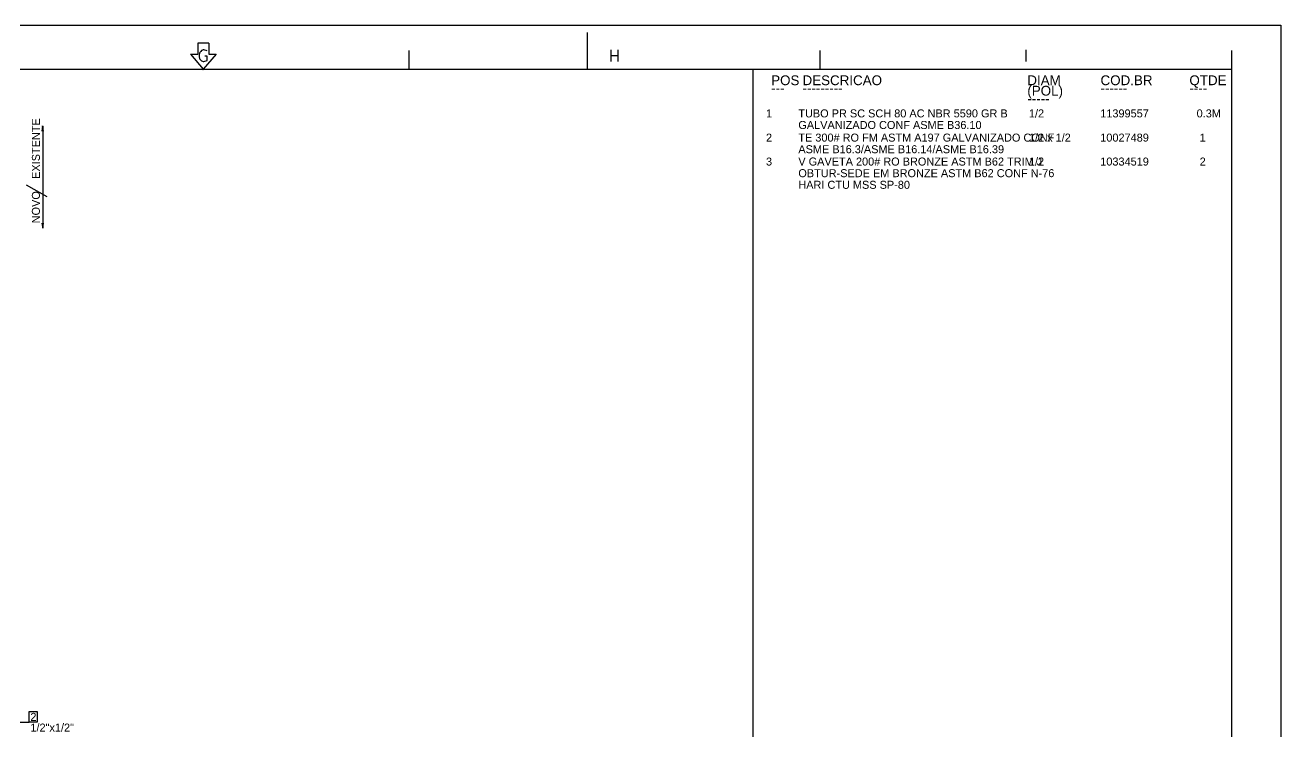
# Model space of a CAD drawing. Extents: x 0 to 597, y 0 to 422.
# Drawn here: x 256 to 597.1, y 229.6 to 421.7 of the extents above; entities that cross this region are included whole.
import ezdxf

# ---------------------------------------------------------------- set-up
doc = ezdxf.new("R2010")
doc.units = 0
doc.header["$MEASUREMENT"] = 0
doc.layers.add('GT_1', color=7, linetype='Continuous')
doc.styles.add('HTX1', font='O8116901', dxfattribs={"width": 1.02})

msp = doc.modelspace()

# ---------------------------------------------------------------- linework, layer by layer
at = {"linetype": 'Continuous'}
msp.add_lwpolyline([(0, 421.74), (597.11, 421.74), (597.11, 0), (0, 0)], close=True, dxfattribs=at)
at = {"layer": 'GT_1', "flags": 128}
for points in [[(408.8, 409.8), (408.8, 419.7)], [(592.85, 421.74), (597.11, 421.74), (597.11, 417.48)], [(302.9, 416.8), (302.9, 413.8)], [(305.9, 416.8), (302.9, 416.8)], [(305.9, 416.8), (305.9, 413.8)], [(300.9, 413.8), (304.4, 409.8)], [(300.9, 413.8), (302.9, 413.8)], [(305.5, 414.7), (304.6, 415), (304.4, 415), (304.2, 414.9), (303.9, 414.8), (303.7, 414.6), (303.5, 414.3), (303.4, 414.1), (303.3, 413.7), (303.3, 413.4), (303.3, 413.1), (303.4, 412.7), (303.5, 412.5), (303.7, 412.2), (303.9, 412), (304.2, 411.9), (304.4, 411.8), (304.6, 411.8), (305.5, 412.1), (305.5, 413.3), (304.8, 413.3)], [(307.9, 413.8), (304.4, 409.8)], [(305.9, 413.8), (307.9, 413.8)], [(360.3, 409.8), (360.3, 414.8)], [(415.2, 411.8), (415.2, 415)], [(415.2, 413.5), (417, 413.5)], [(417, 415), (417, 411.8)], [(472, 409.8), (472, 414.8)], [(527.9, 411.8), (527.9, 415)], [(583.8, 409.8), (583.8, 414.8)], [(25, 409.8), (583.8, 409.8)], [(25, 10), (583.8, 10), (583.8, 409.8)], [(304.3, 409.9), (304.4, 410), (304.6, 409.8), (304.4, 409.6), (304.2, 409.8), (304.3, 409.9), (304.4, 409.9), (304.5, 409.8), (304.4, 409.7), (304.3, 409.8), (304.3, 409.9)], [(453.8, 10), (453.8, 409.8)], [(453.8, 409.8), (583.8, 409.8)], [(583.8, 10), (583.8, 409.8)], [(260.99, 392.93), (260.78, 394.35), (260.56, 392.93)], [(260.79, 394.28), (260.79, 366.51)], [(256.33, 378.35), (261.93, 375.12)], [(260.57, 367.93), (260.79, 366.51), (261, 367.93)], [(239.34, 232.24), (257.09, 232.24)], [(257.09, 235.15), (259.29, 235.15), (259.29, 232.24), (257.09, 232.24), (257.09, 235.15)]]:
    msp.add_lwpolyline(points, dxfattribs=at)

# ---------------------------------------------------------------- texts
at = {"layer": 'GT_1', "style": 'HTX1', "width": 1.02}
for s, height, p in [('POS', 2.663, (458.66, 405.41)), ('DESCRICAO', 2.663, (467.18, 405.41)), ('DIAM', 2.663, (528.24, 405.41)), ('COD.BR', 2.663, (548.12, 405.41)), ('QTDE', 2.663, (572.26, 405.41)), ('---', 2.663, (458.66, 403.28)), ('---------', 2.663, (467.18, 403.28)), ('(POL)', 2.663, (528.24, 402.57)), ('------', 2.663, (548.12, 403.28)), ('----', 2.663, (572.26, 403.28)), ('-----', 2.663, (528.24, 400.44)), ('  1', 2.174, (455.61, 396.65)), ('TUBO PR SC SCH 80 AC NBR 5590 GR B', 2.1744, (466.04, 396.65)), ('GALVANIZADO CONF ASME B36.10', 2.1744, (466.04, 393.5)), ('1/2', 2.174, (528.67, 396.65)), ('11399557', 2.174, (548.05, 396.65)), (' 0.3M', 2.174, (573.4, 396.65)), ('  2', 2.174, (455.61, 390.07)), ('TE 300# RO FM ASTM A197 GALVANIZADO CONF', 2.1744, (466.04, 390.07)), ('1/2 x 1/2', 2.174, (528.67, 390.07)), ('10027489', 2.174, (548.05, 390.07)), ('ASME B16.3/ASME B16.14/ASME B16.39', 2.1744, (466.04, 386.91)), ('  1', 2.174, (573.4, 390.07)), ('  3', 2.174, (455.61, 383.56)), ('V GAVETA 200# RO BRONZE ASTM B62 TRIM J', 2.1744, (466.04, 383.56)), ('1/2', 2.174, (528.67, 383.56)), ('10334519', 2.174, (548.05, 383.56)), ('  2', 2.174, (573.4, 383.56)), ('OBTUR-SEDE EM BRONZE ASTM B62 CONF N-76', 2.1744, (466.04, 380.4)), ('HARI CTU MSS SP-80', 2.1744, (466.04, 377.24)), ('2', 2.17, (257.45, 232.6)), ('1/2"x1/2"', 2.174, (257.45, 229.7))]:
    msp.add_text(s, height=height, dxfattribs=at).set_placement(p)
for s, p in [('EXISTENTE', (260.03, 379.93)), ('NOVO', (260.03, 367.86))]:
    msp.add_text(s, height=2.174, rotation=90, dxfattribs=at).set_placement(p)

doc.saveas('drawing.dxf')
